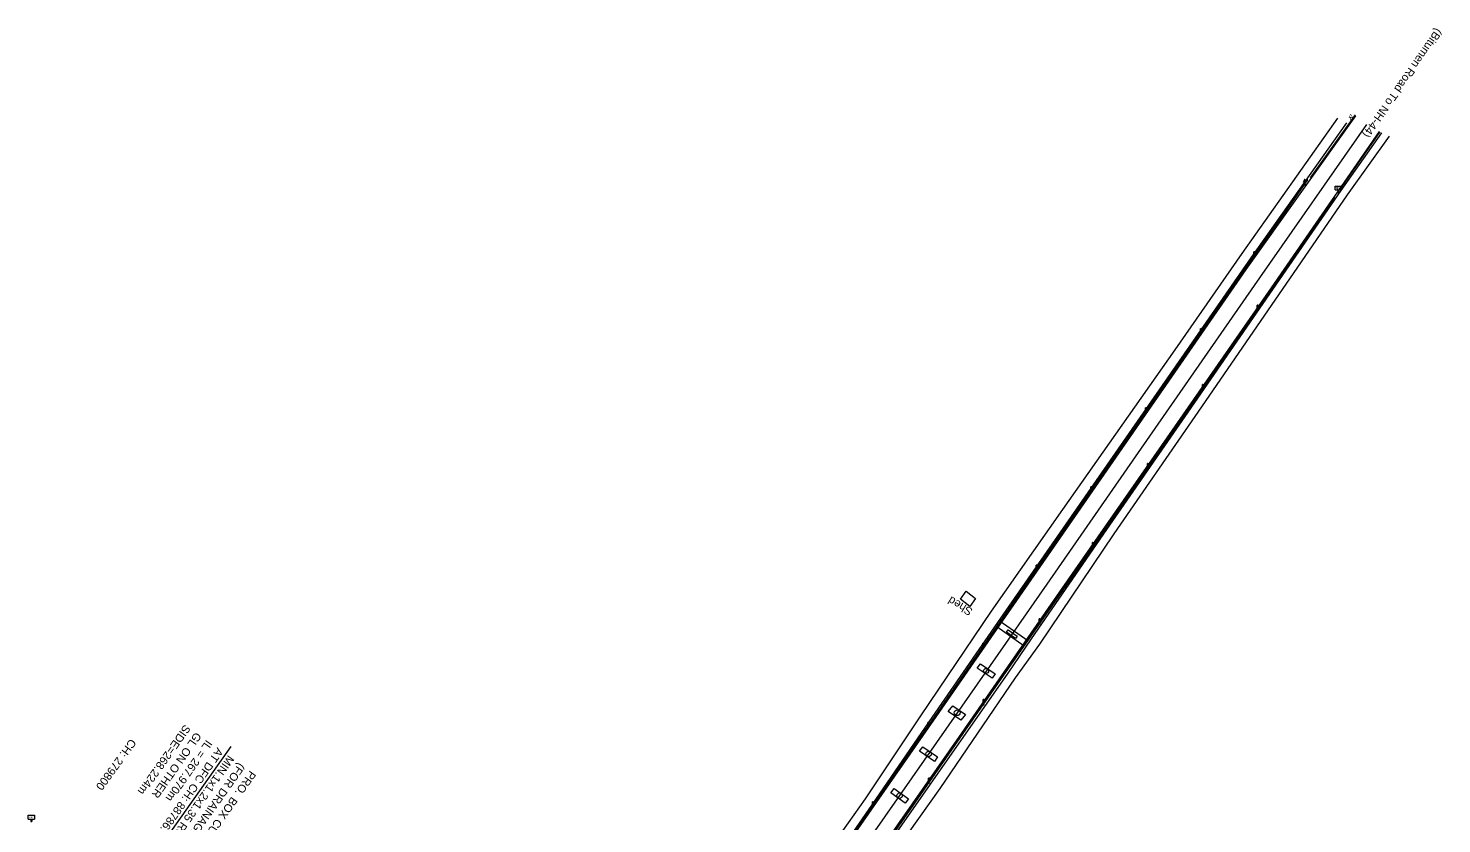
# Model space of a CAD drawing. Header units: metres. Extents: x 644418 to 1306172, y 3366650 to 6747308.
# Drawn here: x 661110.5 to 661552.1, y 3367922.2 to 3368170.6 of the extents above; entities that cross this region are included whole.
import ezdxf
from ezdxf.enums import TextEntityAlignment as Align

# ---------------------------------------------------------------- set-up
doc = ezdxf.new("R2010")
doc.units = ezdxf.units.M
doc.header["$MEASUREMENT"] = 0
for name, color, linetype in [('BRIDGE_PARAPET', 7, 'Continuous'), ('CURVE_DETAILS', 251, 'Continuous'), ('GRILL', 251, 'Continuous'), ('LAMP_POST', 7, 'Continuous'), ('NAME_BOARD', 251, 'Continuous'), ('PIER_OR_ABUTMENT', 7, 'Continuous'), ('SHED', 252, 'Continuous'), ('SIGN_BOARD', 251, 'Continuous'), ('SUB_ROAD_CENTRE', 34, 'Continuous'), ('SUB_ROAD_EDGE', 34, 'Continuous'), ('TOPO_TEXT', 251, 'Continuous')]:
    doc.layers.add(name, color=color, linetype=linetype)
doc.layers.add('Existing Chainage', color=7, linetype='Continuous', lineweight=0)
doc.layers.add('TEXT MAIN LINE', color=6, linetype='Continuous', lineweight=0)
doc.styles.add('NB', font='swissbo.ttf', dxfattribs={"height": 1.5})
doc.styles.get("Standard").update_dxf_attribs({"font": 'arial.ttf'})
doc.styles.add('Style-Arial', font='arial.ttf')

# ---------------------------------------------------------------- blocks, each defined once
blk = doc.blocks.new('LP')
for points in [[(0, 0), (0, 1.5)], [(0.25, 1.35), (0.44, 1.35)]]:
    blk.add_lwpolyline(points)
for centre, radius, start, end in [((0.07, 0.99), 0.519, 57.6425, 97.3165), ((0.34, 1.33), 0.094, 11.7012, 168.0476)]:
    blk.add_arc(centre, radius, start, end)
at = {"extrusion": (0, 0, -1)}
blk.add_ellipse((0, 0.01), major_axis=(0.308, 0), ratio=0.400495, dxfattribs=at)
blk.add_ellipse((0.35, 1.36), major_axis=(0.0017, 0.0438), ratio=0.461056, start_param=1.74022, end_param=4.575836)
blk = doc.blocks.new('NB')
for p, q in [((-0.98, 0.82), (-0.98, 1.98)), ((-0.98, 1.98), (0.98, 1.98)), ((-0.98, 0.82), (0.98, 0.82)), ((-0.13, 0.82), (-0.13, 0)), ((-0.13, 0), (0.13, 0)), ((0.13, 0.82), (0.13, 0)), ((0.98, 1.98), (0.98, 0.82))]:
    blk.add_line(p, q)
at = {"style": 'NB', "width": 1.025371}
blk.add_text('NB', height=0.988, dxfattribs=at).set_placement((0, 1.4), align=Align.MIDDLE)
blk = doc.blocks.new('TSB')
at = {"const_width": 0.132}
blk.add_lwpolyline([(-0.51, 0.84), (0.54, 0.84), (0, 1.85)], close=True, dxfattribs=at)
at = {"const_width": 0.142}
blk.add_lwpolyline([(0, 0.84), (0, 0)], dxfattribs=at)
blk = doc.blocks.new('CURVE')
for p, q in [((-0.98, 0.82), (-0.98, 1.98)), ((-0.98, 1.98), (0.98, 1.98)), ((-0.98, 0.82), (0.98, 0.82)), ((-0.13, 0.82), (-0.13, 0)), ((-0.13, 0), (0.13, 0)), ((0.13, 0.82), (0.13, 0)), ((0.98, 1.98), (0.98, 0.82))]:
    blk.add_line(p, q)
at = {"style": 'NB', "width": 1.025371}
blk.add_text('CURVE', height=0.4, dxfattribs=at).set_placement((0, 1.4), align=Align.MIDDLE)

msp = doc.modelspace()

# ---------------------------------------------------------------- linework, layer by layer
at = {"color": 1}
msp.add_lwpolyline([(661131.7151, 3367863.999), (661158.0533, 3367900.3755), (661147.0582, 3367908.3365), (661173.9096, 3367946.3343)], dxfattribs=at)
at = {"layer": 'BRIDGE_PARAPET', "linetype": 'Continuous'}
for points in [[(661362.412, 3367910.412, 279.534), (661393.896, 3367955.604, 277.745), (661424.582, 3367999.945, 275.926), (661456.539, 3368045.979, 274.109), (661490.807, 3368095.425, 272.21), (661510.32, 3368123.295, 271.421), (661510.052, 3368123.385, 271.396), (661490.573, 3368095.609, 272.162), (661456.279, 3368046.139, 274.102), (661424.305, 3368000.024, 275.919), (661393.634, 3367955.718, 277.752), (661362.19, 3367910.569, 279.541)], [(661371.204, 3367905.088, 279.559), (661402.571, 3367950.347, 277.679), (661433.332, 3367994.361, 275.932), (661465.1583, 3368039.9233, 274.108), (661499.3093, 3368089.3243, 272.207), (661518.697, 3368117.574, 271.422), (661518.4277, 3368117.7477, 271.423), (661499.04, 3368089.498, 272.208), (661464.889, 3368040.097, 274.109), (661433.055, 3367994.44, 275.925), (661402.44, 3367950.403, 277.68), (661370.986, 3367905.191, 279.556)]]:
    msp.add_polyline3d(points, dxfattribs=at)
at = {"layer": 'GRILL', "linetype": 'Continuous'}
for points in [[(661525.066, 3368143.618, 269.79), (661511.015, 3368123.919, 271.172)], [(661520.318, 3368120.181, 271.134), (661532.827, 3368138.252, 269.735)]]:
    msp.add_polyline3d(points, dxfattribs=at)
at = {"layer": 'PIER_OR_ABUTMENT', "linetype": 'Continuous'}
for points in [[(661413.09, 3367983.738, 274.306), (661421.676, 3367977.685, 274.324), (661422.753, 3367979.299, 274.915), (661414.167, 3367985.352, 274.915)], [(661419.51, 3367980.775, 269.353), (661419.003, 3367980.027, 269.132), (661416.184, 3367981.996, 269.208), (661416.7059, 3367982.766, 269.208)], [(661407.024, 3367970.801, 274.85), (661407.98, 3367972.167, 274.868), (661412.581, 3367969.006, 274.826), (661411.6249, 3367967.6399, 274.826)], [(661397.959, 3367957.196, 276.022), (661399.331, 3367958.965, 275.94), (661403.281, 3367956.29, 275.932), (661401.9081, 3367954.5198, 275.932)], [(661389.965, 3367946.22, 275.898), (661394.578, 3367943.065, 275.893), (661393.619, 3367941.66, 275.9), (661389.006, 3367944.815, 275.9)], [(661381.004, 3367933.221, 276.451), (661385.526, 3367929.964, 276.403), (661384.523, 3367928.612, 276.409), (661380.0008, 3367931.8691, 276.409)]]:
    msp.add_polyline3d(points, close=True, dxfattribs=at)
for centre, radius in [((661409.783, 3367969.888, 269.222), 0.7801), ((661400.7245, 3367956.8465, 269.337), 0.9049), ((661391.79, 3367943.9515, 269.328), 0.8479), ((661382.7385, 3367930.9425, 269.318), 0.8393)]:
    msp.add_circle(centre, radius, dxfattribs=at)
at = {"layer": 'SHED', "linetype": 'Continuous'}
msp.add_polyline3d([(661406.431, 3367992.475, 269.27), (661404.686, 3367990.037, 269.073), (661401.8, 3367992.326, 269.098), (661403.5488, 3367994.7693, 269.098)], close=True, dxfattribs=at)
at = {"layer": 'SUB_ROAD_CENTRE', "linetype": 'Continuous'}
msp.add_polyline3d([(661366.69, 3367907.864, 278.798), (661398.18, 3367953.049, 276.986), (661428.794, 3367997.023, 275.086), (661460.877, 3368043.192, 273.223), (661495.261, 3368092.635, 271.394), (661528.757, 3368140.542, 269.857)], dxfattribs=at)
at = {"layer": 'SUB_ROAD_EDGE', "linetype": 'Continuous'}
for points in [[(661519.501, 3368142.565, 269.446), (661489.705, 3368100.235, 269.435), (661468.704, 3368070.218, 269.208), (661433.665, 3368020.289, 269.058), (661411.319, 3367988.604, 269.091), (661389.259, 3367955.869, 269.084), (661371.952, 3367929.904, 269.068), (661352.549, 3367902.518, 269.085), (661332.374, 3367872.633, 269.172), (661323.65, 3367860.037, 269.177), (661322.566, 3367853.355, 269.241)], [(661327.351, 3367858.446, 269.261), (661335.068, 3367870.307, 269.19), (661355.139, 3367900.485, 269.176), (661374.156, 3367928.042, 269.059), (661392.024, 3367954.008, 269.123), (661414.369, 3367986.423, 269.113), (661436.409, 3368018.135, 269.114), (661471.704, 3368068.946, 269.253), (661492.536, 3368098.943, 269.392), (661522.503, 3368141.083, 269.627)], [(661362.629, 3367910.249, 278.709), (661394.116, 3367955.542, 276.827), (661424.804, 3367999.666, 275.029), (661456.732, 3368045.792, 273.26), (661491.042, 3368095.282, 271.365), (661525.265, 3368143.275, 269.788)], [(661533.309, 3368137.936, 269.599), (661520.59, 3368119.93, 269.54), (661501.336, 3368092.029, 269.412), (661472.79, 3368050.742, 269.207), (661447.428, 3368014.053, 269.11), (661423.877, 3367979.931, 269.139), (661416.556, 3367969.202, 269.071), (661392.318, 3367934.548, 269.176), (661359.045, 3367887.052, 269.233), (661336.825, 3367856.723, 269.265), (661335.773, 3367855.091, 269.248), (661331.325, 3367851.835, 269.26), (661327.437, 3367855.028, 269.269), (661327.351, 3367858.446, 269.261)], [(661535.655, 3368136.969, 269.595), (661522.557, 3368118.61, 269.419), (661503.445, 3368090.673, 269.334), (661474.945, 3368049.409, 269.099), (661449.702, 3368012.675, 269.03), (661426.456, 3367978.293, 269.038), (661418.878, 3367967.734, 269.069), (661395.265, 3367933.181, 269.126), (661361.427, 3367885.553, 269.199), (661339.165, 3367854.454, 269.231), (661338.058, 3367853.193, 269.252), (661332.936, 3367847.529, 269.21)], [(661370.64, 3367905.258, 278.723), (661402.198, 3367950.483, 276.819), (661432.807, 3367994.556, 275.062), (661464.674, 3368040.309, 273.244), (661498.924, 3368089.589, 271.548), (661532.677, 3368138.352, 269.743)]]:
    msp.add_polyline3d(points, dxfattribs=at)

# ---------------------------------------------------------------- block references
at = {"layer": 'CURVE_DETAILS'}
msp.add_blockref('CURVE', (661111.519, 3367922.828, 269.936), dxfattribs=at)
at = {"layer": 'LAMP_POST', "linetype": 'Continuous'}
for p in [(661509.269, 3368121.786, 271.362), (661493.369, 3368099.281, 272.161), (661494.425, 3368082.627, 272.47), (661476.717, 3368075.296, 272.997), (661477.319, 3368057.828, 273.445), (661459.603, 3368050.598, 274.028), (661460.155, 3368033.165, 274.385), (661442.487, 3368025.908, 274.972), (661442.976, 3368008.471, 275.357), (661425.436, 3368001.394, 275.863), (661426.368, 3367984.649, 276.316), (661408.727, 3367977.026, 276.839), (661408.843, 3367959.438, 277.329), (661391.528, 3367952.26, 277.867), (661391.812, 3367934.945, 278.321), (661374.288, 3367927.517, 278.866)]:
    msp.add_blockref('LP', p, dxfattribs=at)
at = {"layer": 'NAME_BOARD', "linetype": 'Continuous'}
msp.add_blockref('NB', (661519.764, 3368119.303, 270.332), dxfattribs=at)
at = {"layer": 'SIGN_BOARD', "linetype": 'Continuous'}
for p in [(661523.664, 3368141.963, 269.989), (661509.233, 3368121.762, 271.36)]:
    msp.add_blockref('TSB', p, dxfattribs=at)

# ---------------------------------------------------------------- texts
at = {"layer": 'Existing Chainage', "color": 0, "linetype": 'Continuous', "lineweight": 0, "insert": (661132.506, 3367933.1008), "char_height": 2.5, "attachment_point": 6, "rotation": 234.049261, "line_spacing_factor": 0.6, "style": 'Style-Arial'}
msp.add_mtext('CH: 279800', dxfattribs=at)
at = {"layer": 'TEXT MAIN LINE', "color": 10, "insert": (661181.8683, 3367937.5139), "char_height": 2.5, "attachment_point": 1, "rotation": 234.818733, "style": 'Style-Arial'}
msp.add_mtext_dynamic_manual_height_columns('PRO.^IBOX CULVERT\\P(FOR DRAINAGE)\\PMIN.1x1.2x1.35 RCC BOX\\PAT DFC CH: {\\fArial|b0|i0|c0|p34;88786.780\\fArial|b0|i0|c0|p39;\\C256; \\fArial|b0|i0|c0|p34;\\C10;m\\P}IL = 267.970m\\PGL ON OTHER \\PSIDE={\\C1;268.224}m', width=41.344918, gutter_width=2.5, heights=[0], dxfattribs=at)
at = {"layer": 'TOPO_TEXT'}
msp.add_text('(Bitumen Road To NH-44)', height=2.5, rotation=235.039216, dxfattribs=at).set_placement((661550.4328, 3368170.8188))
msp.add_text('Shed', height=2.5, rotation=148.991025, dxfattribs=at).set_placement((661401.6776, 3367990.1398), align=Align.MIDDLE_CENTER)

doc.saveas('drawing.dxf')
